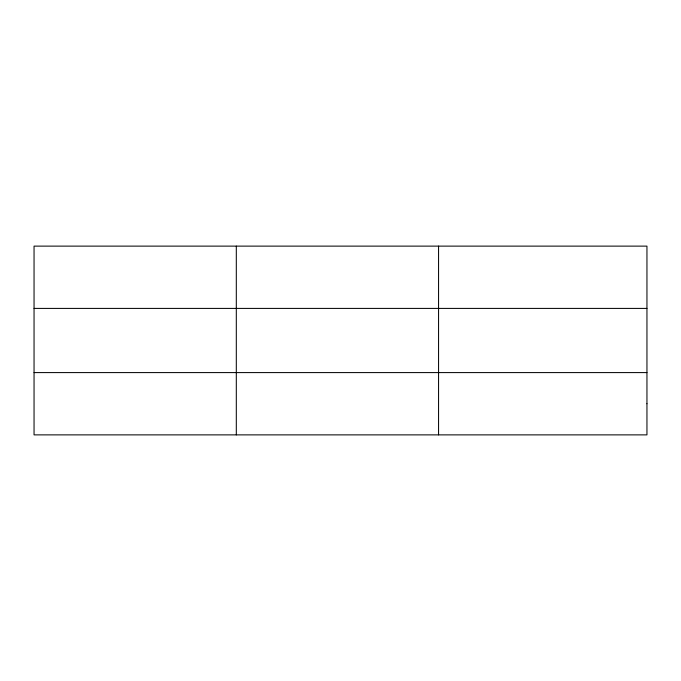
<?xml version="1.0" encoding="UTF-8"?>
<svg xmlns="http://www.w3.org/2000/svg" width="681" height="681" viewBox="0 0 681 681"><rect width="100%" height="100%" fill="white"/><g stroke="black" fill="none" stroke-linecap="round" stroke-linejoin="round"><path stroke-width="1.02" d="M236.307 246.122L236.307 434.878M438.564 246.122L438.564 434.878M34.05 308.408L646.95 308.408M34.05 372.592L646.95 372.592M646.95 403.731L646.95 434.878L34.05 434.878L34.05 246.122L646.95 246.122L646.95 403.731"/></g></svg>
